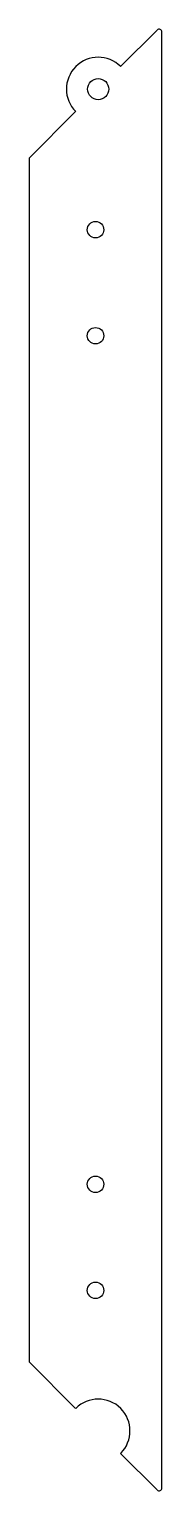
# Model space of a CAD drawing. Header units: millimetres. Extents: x -31 to -6, y 6 to 282.
import ezdxf

# ---------------------------------------------------------------- set-up
doc = ezdxf.new("R2010")
doc.units = ezdxf.units.MM

msp = doc.modelspace()

# ---------------------------------------------------------------- linework, layer by layer
at = {"color": 7, "linetype": 'Continuous', "lineweight": 25}
for p, q in [((-6.53, 281.82), (-13.43, 274.92)), ((-5.67, 6.88), (-5.67, 281.47)), ((-21.92, 266.43), (-30.67, 257.67)), ((-30.67, 257.67), (-30.67, 30.67)), ((-30.67, 30.67), (-21.92, 21.92)), ((-13.43, 13.43), (-6.53, 6.53))]:
    msp.add_line(p, q, dxfattribs=at)
for centre, radius in [((-17.67, 270.67), 2), ((-18.17, 244.17), 1.55), ((-18.17, 224.17), 1.55), ((-18.17, 64.17), 1.55), ((-18.17, 44.17), 1.55)]:
    msp.add_circle(centre, radius, dxfattribs=at)
for centre, radius, start, end in [((-6.17, 281.47), 0.5, 0, 135), ((-17.67, 270.67), 6, 45, 225), ((-17.67, 17.67), 6, 315, 135), ((-6.17, 6.88), 0.5, 225, 0)]:
    msp.add_arc(centre, radius, start, end, dxfattribs=at)

doc.saveas('drawing.dxf')
